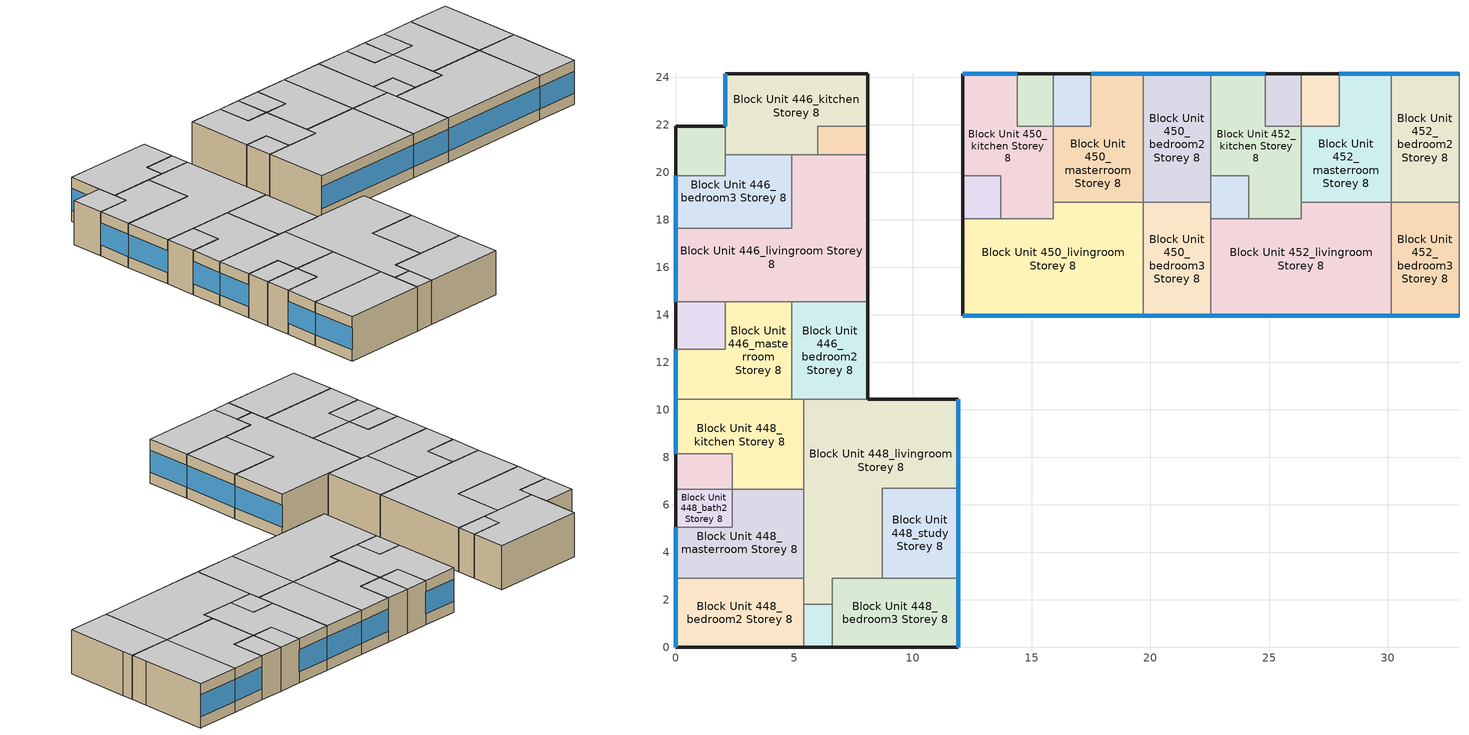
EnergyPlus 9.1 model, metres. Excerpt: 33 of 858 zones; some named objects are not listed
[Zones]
Block Unit 446_bath2 Storey 8
 floor adiabatic (Project Floor): 2.1,21.95 2.1,19.85 0,19.85 0,21.95 z26
 wall outside (Project Wall): 2.1,21.95 0,21.95 0,19.85 z26:28.8
 wall to Block Unit 446_bedroom3 Storey 8 (Project Wall): 0,19.85 2.1,19.85 2.1,20.75 z26:28.8
 wall to Block Unit 446_kitchen Storey 8 (Project Wall): 2.1,20.75 2.1,21.95 z26:28.8
 ceiling adiabatic (Project Ceiling): 2.1,19.85 2.1,21.95 0,21.95 0,19.85 z28.8
Block Unit 446_bedroom3 Storey 8
 floor adiabatic (Project Floor): 4.9,20.75 4.9,17.65 0,17.65 0,19.85 2.1,19.85 2.1,20.75 z26
 wall outside (Project Wall): 0,19.85 0,17.65 z26:28.8
 wall to Block Unit 446_kitchen Storey 8 (Project Wall): 4.9,20.75 2.1,20.75 z26:28.8
 wall to Block Unit 446_livingroom Storey 8 (Project Wall): 0,17.65 4.9,17.65 4.9,20.75 z26:28.8
 window (Project External Window): 0,19.85 0,17.65 z26.7:28.1
 ceiling adiabatic (Project Ceiling): 4.9,17.65 4.9,20.75 2.1,20.75 2.1,19.85 0,19.85 0,17.65 z28.8
Block Unit 446_livingroom Storey 8
 floor adiabatic (Project Floor): 8.1,20.75 8.1,14.55 0,14.55 0,17.65 4.9,17.65 4.9,20.75 z26
 wall outside (Project Wall): 0,17.65 0,14.55 / 8.1,14.55 8.1,20.75 z26:28.8
 wall to Block Unit 446_kitchen Storey 8 (Project Wall): 6,20.75 4.9,20.75 z26:28.8
 wall to Block Unit 446_store Storey 8 (Project Wall): 8.1,20.75 6,20.75 z26:28.8
 wall to Block Unit 446_bath1 Storey 8 (Project Wall): 0,14.55 2.1,14.55 z26:28.8
 wall to Block Unit 446_masterroom Storey 8 (Project Wall): 2.1,14.55 4.9,14.55 z26:28.8
 wall to Block Unit 446_bedroom2 Storey 8 (Project Wall): 4.9,14.55 8.1,14.55 z26:28.8
 window (Project External Window): 0,17.65 0,14.55 z26.7:28.1
 ceiling adiabatic (Project Ceiling): 8.1,14.55 8.1,20.75 4.9,20.75 4.9,17.65 0,17.65 0,14.55 z28.8
Block Unit 446_bath1 Storey 8
 floor adiabatic (Project Floor): 2.1,14.55 2.1,12.55 0,12.55 0,14.55 z26
 wall outside (Project Wall): 0,14.55 0,12.55 z26:28.8
 wall to Block Unit 446_masterroom Storey 8 (Project Wall): 0,12.55 2.1,12.55 2.1,14.55 z26:28.8
 ceiling adiabatic (Project Ceiling): 2.1,12.55 2.1,14.55 0,14.55 0,12.55 z28.8
Block Unit 446_masterroom Storey 8
 floor adiabatic (Project Floor): 4.9,14.55 4.9,10.45 0,10.45 0,12.55 2.1,12.55 2.1,14.55 z26
 wall outside (Project Wall): 0,12.55 0,10.45 z26:28.8
 wall to Block Unit 448_kitchen Storey 8 (Project Wall): 0,10.45 4.9,10.45 z26:28.8
 wall to Block Unit 446_bedroom2 Storey 8 (Project Wall): 4.9,10.45 4.9,14.55 z26:28.8
 window (Project External Window): 0,12.55 0,10.45 z26.7:28.1
 ceiling adiabatic (Project Ceiling): 4.9,10.45 4.9,14.55 2.1,14.55 2.1,12.55 0,12.55 0,10.45 z28.8
Block Unit 446_bedroom2 Storey 8
 floor adiabatic (Project Floor): 8.1,14.55 8.1,10.45 4.9,10.45 4.9,14.55 z26
 wall outside (Project Wall): 8.1,10.45 8.1,14.55 z26:28.8
 wall to Block Unit 448_kitchen Storey 8 (Project Wall): 4.9,10.45 5.4,10.45 z26:28.8
 wall to Block Unit 448_livingroom Storey 8 (Project Wall): 5.4,10.45 8.1,10.45 z26:28.8
 ceiling adiabatic (Project Ceiling): 8.1,10.45 8.1,14.55 4.9,14.55 4.9,10.45 z28.8
Block Unit 446_kitchen Storey 8
 floor adiabatic (Project Floor): 8.1,24.15 8.1,21.95 6,21.95 6,20.75 2.1,20.75 2.1,24.15 z26
 wall outside (Project Wall): 8.1,21.95 8.1,24.15 2.1,24.15 2.1,21.95 z26:28.8
 wall to Block Unit 446_store Storey 8 (Project Wall): 6,20.75 6,21.95 8.1,21.95 z26:28.8
 window (Project External Window): 2.1,24.15 2.1,21.95 z26.7:28.1
 ceiling adiabatic (Project Ceiling): 8.1,21.95 8.1,24.15 2.1,24.15 2.1,20.75 6,20.75 6,21.95 z28.8
Block Unit 446_store Storey 8
 floor adiabatic (Project Floor): 8.1,21.95 8.1,20.75 6,20.75 6,21.95 z26
 wall outside (Project Wall): 8.1,20.75 8.1,21.95 z26:28.8
 ceiling adiabatic (Project Ceiling): 8.1,20.75 8.1,21.95 6,21.95 6,20.75 z28.8
Block Unit 448_masterroom Storey 8
 floor adiabatic (Project Floor): 5.4,6.65 5.4,2.9 0,2.9 0,5.05 2.4,5.05 2.4,6.65 z26
 wall outside (Project Wall): 0,5.05 0,2.9 z26:28.8
 wall to Block Unit 448_kitchen Storey 8 (Project Wall): 5.4,6.65 2.4,6.65 z26:28.8
 wall to Block Unit 448_bath2 Storey 8 (Project Wall): 2.4,6.65 2.4,5.05 0,5.05 z26:28.8
 wall to Block Unit 448_bedroom2 Storey 8 (Project Wall): 0,2.9 5.4,2.9 z26:28.8
 wall to Block Unit 448_livingroom Storey 8 (Project Wall): 5.4,2.9 5.4,6.65 z26:28.8
 window (Project External Window): 0,5.05 0,2.9 z26.7:28.1
 ceiling adiabatic (Project Ceiling): 5.4,2.9 5.4,6.65 2.4,6.65 2.4,5.05 0,5.05 0,2.9 z28.8
Block Unit 448_bedroom2 Storey 8
 floor adiabatic (Project Floor): 5.4,2.9 5.4,0 0,0 0,2.9 z26
 wall outside (Project Wall): 0,2.9 0,0 5.4,0 z26:28.8
 wall to Block Unit 448_store Storey 8 (Project Wall): 5.4,0 5.4,1.8 z26:28.8
 wall to Block Unit 448_livingroom Storey 8 (Project Wall): 5.4,1.8 5.4,2.9 z26:28.8
 window (Project External Window): 0,2.9 0,0 z26.7:28.1
 ceiling adiabatic (Project Ceiling): 5.4,0 5.4,2.9 0,2.9 0,0 z28.8
Block Unit 448_bedroom3 Storey 8
 floor adiabatic (Project Floor): 11.9,2.9 11.9,0 6.6,0 6.6,2.9 z26
 wall outside (Project Wall): 6.6,0 11.9,0 11.9,2.9 z26:28.8
 wall to Block Unit 448_study Storey 8 (Project Wall): 11.9,2.9 8.7,2.9 z26:28.8
 wall to Block Unit 448_livingroom Storey 8 (Project Wall): 8.7,2.9 6.6,2.9 6.6,1.8 z26:28.8
 wall to Block Unit 448_store Storey 8 (Project Wall): 6.6,1.8 6.6,0 z26:28.8
 window (Project External Window): 11.9,0 11.9,2.9 z26.7:28.1
 ceiling adiabatic (Project Ceiling): 11.9,0 11.9,2.9 6.6,2.9 6.6,0 z28.8
Block Unit 448_study Storey 8
 floor adiabatic (Project Floor): 11.9,6.7 11.9,2.9 8.7,2.9 8.7,6.7 z26
 wall outside (Project Wall): 11.9,2.9 11.9,6.7 z26:28.8
 wall to Block Unit 448_livingroom Storey 8 (Project Wall): 11.9,6.7 8.7,6.7 8.7,2.9 z26:28.8
 window (Project External Window): 11.9,2.9 11.9,6.7 z26.7:28.1
 ceiling adiabatic (Project Ceiling): 11.9,2.9 11.9,6.7 8.7,6.7 8.7,2.9 z28.8
Block Unit 448_bath1 Storey 8
 floor adiabatic (Project Floor): 2.4,8.15 2.4,6.65 0,6.65 0,8.15 z26
 wall outside (Project Wall): 0,8.15 0,6.65 z26:28.8
 wall to Block Unit 448_kitchen Storey 8 (Project Wall): 2.4,6.65 2.4,8.15 0,8.15 z26:28.8
 wall to Block Unit 448_bath2 Storey 8 (Project Wall): 0,6.65 2.4,6.65 z26:28.8
 ceiling adiabatic (Project Ceiling): 2.4,6.65 2.4,8.15 0,8.15 0,6.65 z28.8
Block Unit 448_bath2 Storey 8
 floor adiabatic (Project Floor): 2.4,6.65 2.4,5.05 0,5.05 0,6.65 z26
 wall outside (Project Wall): 0,6.65 0,5.05 z26:28.8
 ceiling adiabatic (Project Ceiling): 2.4,5.05 2.4,6.65 0,6.65 0,5.05 z28.8
Block Unit 448_kitchen Storey 8
 floor adiabatic (Project Floor): 5.4,10.45 5.4,6.65 2.4,6.65 2.4,8.15 0,8.15 0,10.45 z26
 wall outside (Project Wall): 0,10.45 0,8.15 z26:28.8
 wall to Block Unit 448_livingroom Storey 8 (Project Wall): 5.4,6.65 5.4,10.45 z26:28.8
 window (Project External Window): 0,10.45 0,8.15 z26.7:28.1
 ceiling adiabatic (Project Ceiling): 5.4,6.65 5.4,10.45 0,10.45 0,8.15 2.4,8.15 2.4,6.65 z28.8
Block Unit 448_store Storey 8
 floor adiabatic (Project Floor): 6.6,1.8 6.6,0 5.4,0 5.4,1.8 z26
 wall outside (Project Wall): 5.4,0 6.6,0 z26:28.8
 wall to Block Unit 448_livingroom Storey 8 (Project Wall): 6.6,1.8 5.4,1.8 z26:28.8
 ceiling adiabatic (Project Ceiling): 6.6,0 6.6,1.8 5.4,1.8 5.4,0 z28.8
Block Unit 448_livingroom Storey 8
 floor adiabatic (Project Floor): 11.9,10.45 11.9,6.7 8.7,6.7 8.7,2.9 6.6,2.9 6.6,1.8 5.4,1.8 5.4,10.45 z26
 wall outside (Project Wall): 11.9,6.7 11.9,10.45 8.1,10.45 z26:28.8
 window (Project External Window): 11.9,6.7 11.9,10.45 z26.7:28.1
 ceiling adiabatic (Project Ceiling): 8.7,2.9 8.7,6.7 11.9,6.7 11.9,10.45 5.4,10.45 5.4,1.8 6.6,1.8 6.6,2.9 z28.8
Block Unit 450_masterroom Storey 8
 floor adiabatic (Project Floor): 19.7,24.15 19.7,18.75 15.9,18.75 15.9,21.95 17.5,21.95 17.5,24.15 z26
 wall outside (Project Wall): 19.7,24.15 17.5,24.15 z26:28.8
 wall to Block Unit 450_bath2 Storey 8 (Project Wall): 17.5,24.15 17.5,21.95 15.9,21.95 z26:28.8
 wall to Block Unit 450_kitchen Storey 8 (Project Wall): 15.9,21.95 15.9,18.75 z26:28.8
 wall to Block Unit 450_livingroom Storey 8 (Project Wall): 15.9,18.75 19.7,18.75 z26:28.8
 wall to Block Unit 450_bedroom2 Storey 8 (Project Wall): 19.7,18.75 19.7,24.15 z26:28.8
 window (Project External Window): 19.7,24.15 17.5,24.15 z26.7:28.1
 ceiling adiabatic (Project Ceiling): 19.7,18.75 19.7,24.15 17.5,24.15 17.5,21.95 15.9,21.95 15.9,18.75 z28.8
Block Unit 450_bedroom2 Storey 8
 floor adiabatic (Project Floor): 22.55,24.15 22.55,18.75 19.7,18.75 19.7,24.15 z26
 wall outside (Project Wall): 22.55,24.15 19.7,24.15 z26:28.8
 wall to Block Unit 450_bedroom3 Storey 8 (Project Wall): 19.7,18.75 22.55,18.75 z26:28.8
 wall to Block Unit 452_kitchen Storey 8 (Project Wall): 22.55,19.85 22.55,24.15 z26:28.8
 wall to Block Unit 452_store Storey 8 (Project Wall): 22.55,18.75 22.55,19.85 z26:28.8
 window (Project External Window): 22.55,24.15 19.7,24.15 z26.7:28.1
 ceiling adiabatic (Project Ceiling): 22.55,18.75 22.55,24.15 19.7,24.15 19.7,18.75 z28.8
Block Unit 450_bedroom3 Storey 8
 floor adiabatic (Project Floor): 22.55,18.75 22.55,13.95 19.7,13.95 19.7,18.75 z26
 wall outside (Project Wall): 19.7,13.95 22.55,13.95 z26:28.8
 wall to Block Unit 450_livingroom Storey 8 (Project Wall): 19.7,18.75 19.7,13.95 z26:28.8
 wall to Block Unit 452_store Storey 8 (Project Wall): 22.55,18.05 22.55,18.75 z26:28.8
 wall to Block Unit 452_livingroom Storey 8 (Project Wall): 22.55,13.95 22.55,18.05 z26:28.8
 window (Project External Window): 19.7,13.95 22.55,13.95 z26.7:28.1
 ceiling adiabatic (Project Ceiling): 22.55,13.95 22.55,18.75 19.7,18.75 19.7,13.95 z28.8
Block Unit 450_bath1 Storey 8
 floor adiabatic (Project Floor): 15.9,24.15 15.9,21.95 14.4,21.95 14.4,24.15 z26
 wall outside (Project Wall): 15.9,24.15 14.4,24.15 z26:28.8
 wall to Block Unit 450_kitchen Storey 8 (Project Wall): 14.4,24.15 14.4,21.95 15.9,21.95 z26:28.8
 wall to Block Unit 450_bath2 Storey 8 (Project Wall): 15.9,21.95 15.9,24.15 z26:28.8
 ceiling adiabatic (Project Ceiling): 15.9,21.95 15.9,24.15 14.4,24.15 14.4,21.95 z28.8
Block Unit 450_bath2 Storey 8
 floor adiabatic (Project Floor): 17.5,24.15 17.5,21.95 15.9,21.95 15.9,24.15 z26
 wall outside (Project Wall): 17.5,24.15 15.9,24.15 z26:28.8
 ceiling adiabatic (Project Ceiling): 17.5,21.95 17.5,24.15 15.9,24.15 15.9,21.95 z28.8
Block Unit 450_kitchen Storey 8
 floor adiabatic (Project Floor): 14.4,24.15 14.4,21.95 15.9,21.95 15.9,18.05 13.7,18.05 13.7,19.85 12.1,19.85 12.1,24.15 z26
 wall outside (Project Wall): 14.4,24.15 12.1,24.15 12.1,19.85 z26:28.8
 wall to Block Unit 450_livingroom Storey 8 (Project Wall): 13.7,18.05 15.9,18.05 15.9,18.75 z26:28.8
 wall to Block Unit 450_store Storey 8 (Project Wall): 12.1,19.85 13.7,19.85 13.7,18.05 z26:28.8
 window (Project External Window): 14.4,24.15 12.1,24.15 z26.7:28.1
 ceiling adiabatic (Project Ceiling): 15.9,18.05 15.9,21.95 14.4,21.95 14.4,24.15 12.1,24.15 12.1,19.85 13.7,19.85 13.7,18.05 z28.8
Block Unit 450_store Storey 8
 floor adiabatic (Project Floor): 13.7,19.85 13.7,18.05 12.1,18.05 12.1,19.85 z26
 wall outside (Project Wall): 12.1,19.85 12.1,18.05 z26:28.8
 wall to Block Unit 450_livingroom Storey 8 (Project Wall): 12.1,18.05 13.7,18.05 z26:28.8
 ceiling adiabatic (Project Ceiling): 13.7,18.05 13.7,19.85 12.1,19.85 12.1,18.05 z28.8
Block Unit 450_livingroom Storey 8
 floor adiabatic (Project Floor): 19.7,18.75 19.7,13.95 12.1,13.95 12.1,18.05 15.9,18.05 15.9,18.75 z26
 wall outside (Project Wall): 12.1,18.05 12.1,13.95 19.7,13.95 z26:28.8
 window (Project External Window): 12.1,13.95 19.7,13.95 z26.7:28.1
 ceiling adiabatic (Project Ceiling): 19.7,13.95 19.7,18.75 15.9,18.75 15.9,18.05 12.1,18.05 12.1,13.95 z28.8
Block Unit 452_masterroom Storey 8
 floor adiabatic (Project Floor): 30.15,24.15 30.15,18.75 26.35,18.75 26.35,21.95 27.95,21.95 27.95,24.15 z26
 wall outside (Project Wall): 30.15,24.15 27.95,24.15 z26:28.8
 wall to Block Unit 452_bath2 Storey 8 (Project Wall): 27.95,24.15 27.95,21.95 26.35,21.95 z26:28.8
 wall to Block Unit 452_kitchen Storey 8 (Project Wall): 26.35,21.95 26.35,18.75 z26:28.8
 wall to Block Unit 452_livingroom Storey 8 (Project Wall): 26.35,18.75 30.15,18.75 z26:28.8
 wall to Block Unit 452_bedroom2 Storey 8 (Project Wall): 30.15,18.75 30.15,24.15 z26:28.8
 window (Project External Window): 30.15,24.15 27.95,24.15 z26.7:28.1
 ceiling adiabatic (Project Ceiling): 30.15,18.75 30.15,24.15 27.95,24.15 27.95,21.95 26.35,21.95 26.35,18.75 z28.8
Block Unit 452_bedroom2 Storey 8
 floor adiabatic (Project Floor): 33,24.15 33,18.75 30.15,18.75 30.15,24.15 z26
 wall outside (Project Wall): 33,24.15 30.15,24.15 z26:28.8
 wall to Block Unit 452_bedroom3 Storey 8 (Project Wall): 30.15,18.75 33,18.75 z26:28.8
 wall to Block Unit 454_kitchen Storey 8 (Project Wall): 33,19.85 33,24.15 z26:28.8
 wall to Block Unit 454_store Storey 8 (Project Wall): 33,18.75 33,19.85 z26:28.8
 window (Project External Window): 33,24.15 30.15,24.15 z26.7:28.1
 ceiling adiabatic (Project Ceiling): 33,18.75 33,24.15 30.15,24.15 30.15,18.75 z28.8
Block Unit 452_bedroom3 Storey 8
 floor adiabatic (Project Floor): 33,18.75 33,13.95 30.15,13.95 30.15,18.75 z26
 wall outside (Project Wall): 30.15,13.95 33,13.95 z26:28.8
 wall to Block Unit 452_livingroom Storey 8 (Project Wall): 30.15,18.75 30.15,13.95 z26:28.8
 wall to Block Unit 454_store Storey 8 (Project Wall): 33,18.05 33,18.75 z26:28.8
 wall to Block Unit 454_livingroom Storey 8 (Project Wall): 33,13.95 33,18.05 z26:28.8
 window (Project External Window): 30.15,13.95 33,13.95 z26.7:28.1
 ceiling adiabatic (Project Ceiling): 33,13.95 33,18.75 30.15,18.75 30.15,13.95 z28.8
Block Unit 452_bath1 Storey 8
 floor adiabatic (Project Floor): 26.35,24.15 26.35,21.95 24.85,21.95 24.85,24.15 z26
 wall outside (Project Wall): 26.35,24.15 24.85,24.15 z26:28.8
 wall to Block Unit 452_kitchen Storey 8 (Project Wall): 24.85,24.15 24.85,21.95 26.35,21.95 z26:28.8
 wall to Block Unit 452_bath2 Storey 8 (Project Wall): 26.35,21.95 26.35,24.15 z26:28.8
 ceiling adiabatic (Project Ceiling): 26.35,21.95 26.35,24.15 24.85,24.15 24.85,21.95 z28.8
Block Unit 452_bath2 Storey 8
 floor adiabatic (Project Floor): 27.95,24.15 27.95,21.95 26.35,21.95 26.35,24.15 z26
 wall outside (Project Wall): 27.95,24.15 26.35,24.15 z26:28.8
 ceiling adiabatic (Project Ceiling): 27.95,21.95 27.95,24.15 26.35,24.15 26.35,21.95 z28.8
Block Unit 452_kitchen Storey 8
 floor adiabatic (Project Floor): 24.85,24.15 24.85,21.95 26.35,21.95 26.35,18.05 24.15,18.05 24.15,19.85 22.55,19.85 22.55,24.15 z26
 wall outside (Project Wall): 24.85,24.15 22.55,24.15 z26:28.8
 wall to Block Unit 452_livingroom Storey 8 (Project Wall): 24.15,18.05 26.35,18.05 26.35,18.75 z26:28.8
 wall to Block Unit 452_store Storey 8 (Project Wall): 22.55,19.85 24.15,19.85 24.15,18.05 z26:28.8
 window (Project External Window): 24.85,24.15 22.55,24.15 z26.7:28.1
 ceiling adiabatic (Project Ceiling): 26.35,18.05 26.35,21.95 24.85,21.95 24.85,24.15 22.55,24.15 22.55,19.85 24.15,19.85 24.15,18.05 z28.8
Block Unit 452_store Storey 8
 floor adiabatic (Project Floor): 24.15,19.85 24.15,18.05 22.55,18.05 22.55,19.85 z26
 wall to Block Unit 452_livingroom Storey 8 (Project Wall): 22.55,18.05 24.15,18.05 z26:28.8
 ceiling adiabatic (Project Ceiling): 24.15,18.05 24.15,19.85 22.55,19.85 22.55,18.05 z28.8
Block Unit 452_livingroom Storey 8
 floor adiabatic (Project Floor): 30.15,18.75 30.15,13.95 22.55,13.95 22.55,18.05 26.35,18.05 26.35,18.75 z26
 wall outside (Project Wall): 22.55,13.95 30.15,13.95 z26:28.8
 window (Project External Window): 22.55,13.95 30.15,13.95 z26.7:28.1
 ceiling adiabatic (Project Ceiling): 30.15,13.95 30.15,18.75 26.35,18.75 26.35,18.05 22.55,18.05 22.55,13.95 z28.8
[Building]
One Precinct: North Axis=0; Terrain=City; Loads Convergence Tolerance Value=0.04; Temperature Convergence Tolerance Value=0.4; Solar Distribution=FullInteriorAndExterior; Maximum Number of Warmup Days=25; Minimum Number of Warmup Days=6
[Site:Location]
SGP_Singapore.486980_IWEC: Latitude=1.37; Longitude=103.98; Time Zone=8; Elevation=16
[MATERIAL] Roughness=MediumRough
Name | Thickness | Conductivity | Density | Specific Heat | Thermal Absorptance | Solar Absorptance | Visible Absorptance
ConcreteWall | 0.15 | 0.8 | 2400 | 880 | 0.85 | 0.79 | 0.79
Greenwall | 0.079 | 2.5 | 1293 | 853 | 0.98 | 0.75 | 0.75
[WindowMaterial:SimpleGlazingSystem]
SingleGlazingEuroGrey: UFactor=5.93; Solar Heat Gain Coefficient=0.62; Visible Transmittance=0.495
[Construction]
Project Wall: Greenwall
Project Floor; Project Ceiling: ConcreteWall
Project External Window: SingleGlazingEuroGrey
[ZONE] Type=1; Multiplier=1; Ceiling Height=autocalculate; Volume=autocalculate; Floor Area=autocalculate; Part of Total Floor Area=Yes
Block Unit 446_bath2 Storey 8; Block Unit 446_bedroom3 Storey 8; Block Unit 446_livingroom Storey 8; Block Unit 446_bath1 Storey 8; Block Unit 446_masterroom Storey 8; Block Unit 446_bedroom2 Storey 8; Block Unit 446_kitchen Storey 8; Block Unit 446_store Storey 8; Block Unit 448_masterroom Storey 8; Block Unit 448_bedroom2 Storey 8; Block Unit 448_bedroom3 Storey 8; Block Unit 448_study Storey 8; Block Unit 448_bath1 Storey 8; Block Unit 448_bath2 Storey 8; Block Unit 448_kitchen Storey 8; Block Unit 448_store Storey 8; Block Unit 448_livingroom Storey 8; Block Unit 450_masterroom Storey 8; Block Unit 450_bedroom2 Storey 8; Block Unit 450_bedroom3 Storey 8; Block Unit 450_bath1 Storey 8; Block Unit 450_bath2 Storey 8; Block Unit 450_kitchen Storey 8; Block Unit 450_store Storey 8; Block Unit 450_livingroom Storey 8; Block Unit 452_masterroom Storey 8; Block Unit 452_bedroom2 Storey 8; Block Unit 452_bedroom3 Storey 8; Block Unit 452_bath1 Storey 8; Block Unit 452_bath2 Storey 8; Block Unit 452_kitchen Storey 8; Block Unit 452_store Storey 8; Block Unit 452_livingroom Storey 8
[ZONEINFILTRATION:DESIGNFLOWRATE] Design Flow Rate Calculation Method=AirChanges/Hour; Constant Term Coefficient=1; Temperature Term Coefficient=0; Velocity Term Coefficient=0; Velocity Squared Term Coefficient=0
Name | Zone or ZoneList | Schedule | Air Changes per Hour
Block Unit 446_bath2 Storey 8 Infiltration | Block Unit 446_bath2 Storey 8 | Always On | 1
Block Unit 446_bedroom3 Storey 8 Infiltration | Block Unit 446_bedroom3 Storey 8 | Always On | 0.2
Block Unit 446_livingroom Storey 8 Infiltration | Block Unit 446_livingroom Storey 8 | Living_Infiltration_AirCon | 1
Block Unit 446_bath1 Storey 8 Infiltration | Block Unit 446_bath1 Storey 8 | Always On | 1
Block Unit 446_masterroom Storey 8 Infiltration | Block Unit 446_masterroom Storey 8 | Always On | 0.2
Block Unit 446_bedroom2 Storey 8 Infiltration | Block Unit 446_bedroom2 Storey 8 | Always On | 0.2
Block Unit 446_kitchen Storey 8 Infiltration | Block Unit 446_kitchen Storey 8 | Always On | 1
Block Unit 446_store Storey 8 Infiltration | Block Unit 446_store Storey 8 | Always On | 1
Block Unit 448_masterroom Storey 8 Infiltration | Block Unit 448_masterroom Storey 8 | Always On | 0.2
Block Unit 448_bedroom2 Storey 8 Infiltration | Block Unit 448_bedroom2 Storey 8 | Always On | 0.2
Block Unit 448_bedroom3 Storey 8 Infiltration | Block Unit 448_bedroom3 Storey 8 | Always On | 0.2
Block Unit 448_study Storey 8 Infiltration | Block Unit 448_study Storey 8 | Always On | 1
Block Unit 448_bath1 Storey 8 Infiltration | Block Unit 448_bath1 Storey 8 | Always On | 1
Block Unit 448_bath2 Storey 8 Infiltration | Block Unit 448_bath2 Storey 8 | Always On | 1
Block Unit 448_kitchen Storey 8 Infiltration | Block Unit 448_kitchen Storey 8 | Always On | 1
Block Unit 448_store Storey 8 Infiltration | Block Unit 448_store Storey 8 | Always On | 1
Block Unit 448_livingroom Storey 8 Infiltration | Block Unit 448_livingroom Storey 8 | Living_Infiltration_AirCon | 1
Block Unit 450_masterroom Storey 8 Infiltration | Block Unit 450_masterroom Storey 8 | Always On | 0.2
Block Unit 450_bedroom2 Storey 8 Infiltration | Block Unit 450_bedroom2 Storey 8 | Always On | 0.2
Block Unit 450_bedroom3 Storey 8 Infiltration | Block Unit 450_bedroom3 Storey 8 | Always On | 0.2
Block Unit 450_bath1 Storey 8 Infiltration | Block Unit 450_bath1 Storey 8 | Always On | 1
Block Unit 450_bath2 Storey 8 Infiltration | Block Unit 450_bath2 Storey 8 | Always On | 1
Block Unit 450_kitchen Storey 8 Infiltration | Block Unit 450_kitchen Storey 8 | Always On | 1
Block Unit 450_store Storey 8 Infiltration | Block Unit 450_store Storey 8 | Always On | 1
Block Unit 450_livingroom Storey 8 Infiltration | Block Unit 450_livingroom Storey 8 | Living_Infiltration_AirCon | 1
Block Unit 452_masterroom Storey 8 Infiltration | Block Unit 452_masterroom Storey 8 | Always On | 0.2
Block Unit 452_bedroom2 Storey 8 Infiltration | Block Unit 452_bedroom2 Storey 8 | Always On | 0.2
Block Unit 452_bedroom3 Storey 8 Infiltration | Block Unit 452_bedroom3 Storey 8 | Always On | 0.2
Block Unit 452_bath1 Storey 8 Infiltration | Block Unit 452_bath1 Storey 8 | Always On | 1
Block Unit 452_bath2 Storey 8 Infiltration | Block Unit 452_bath2 Storey 8 | Always On | 1
Block Unit 452_kitchen Storey 8 Infiltration | Block Unit 452_kitchen Storey 8 | Always On | 1
Block Unit 452_store Storey 8 Infiltration | Block Unit 452_store Storey 8 | Always On | 1
Block Unit 452_livingroom Storey 8 Infiltration | Block Unit 452_livingroom Storey 8 | Living_Infiltration_AirCon | 1
[HVACTEMPLATE:ZONE:IDEALLOADSAIRSYSTEM] Template Thermostat=Zone Stat; System Availability Schedule=AirCon_normal; Maximum Heating Supply Air Temperature=50; Minimum Cooling Supply Air Temperature=13; Maximum Heating Supply Air Humidity Ratio=0.0156; Minimum Cooling Supply Air Humidity Ratio=0.0077; Heating Limit=NoLimit; Cooling Limit=NoLimit; Heating Availability Schedule=Always Off; Cooling Availability Schedule=AirCon_normal; Dehumidification Control Type=Humidistat; Cooling Sensible Heat Ratio=0.7; Dehumidification Setpoint=60; Humidification Control Type=None; Outdoor Air Method=None; Outdoor Air Flow Rate per Person=0.00944; Outdoor Air Flow Rate per Zone Floor Area=0; Outdoor Air Flow Rate per Zone=0; Demand Controlled Ventilation Type=None; Outdoor Air Economizer Type=NoEconomizer; Heat Recovery Type=None; Sensible Heat Recovery Effectiveness=0.7; Latent Heat Recovery Effectiveness=0.65
Block Unit 446_bedroom3 Storey 8; Block Unit 446_livingroom Storey 8; Block Unit 446_masterroom Storey 8; Block Unit 446_bedroom2 Storey 8; Block Unit 448_masterroom Storey 8; Block Unit 448_bedroom2 Storey 8; Block Unit 448_bedroom3 Storey 8; Block Unit 448_livingroom Storey 8; Block Unit 450_masterroom Storey 8; Block Unit 450_bedroom2 Storey 8; Block Unit 450_bedroom3 Storey 8; Block Unit 450_livingroom Storey 8; Block Unit 452_masterroom Storey 8; Block Unit 452_bedroom2 Storey 8; Block Unit 452_bedroom3 Storey 8; Block Unit 452_livingroom Storey 8
[Schedule:Compact]
Always On: Through: 12/31, For: AllDays, Until: 24:00, 1
Always Off: Through: 12/31, For: AllDays, Until: 24:00, 0
AirCon_normal: Through: 31 Dec, For: AllDays, Until: 07:00, 1, Until: 22:00, 0, Until: 24:00, 1
[SCHEDULE:COMPACT]
Living_Infiltration_AirCon: Through: 12/31, For: AllDays, Until: 07:00, 0.2, Until: 22:00, 1, Until: 24:00, 0.2
